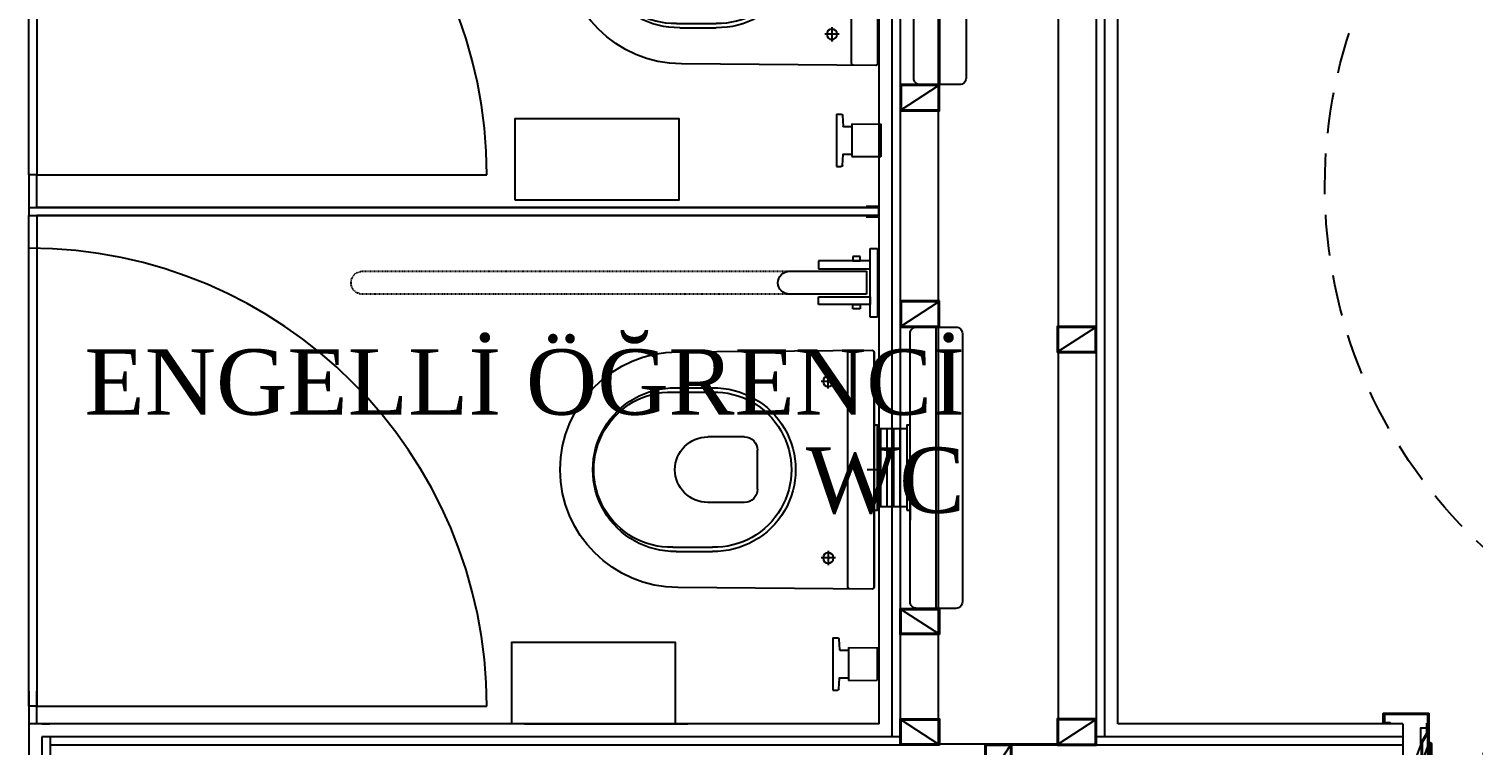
# Model space of a CAD drawing. Header units: millimetres. Extents: x -29311 to -3405, y 28913 to 42880.
# Drawn here: x -8966.5 to -8745.7, y 40933.6 to 41043 of the extents above; entities that cross this region are included whole.
import ezdxf

# ---------------------------------------------------------------- set-up
doc = ezdxf.new("R2010")
doc.units = ezdxf.units.MM
for name, pattern in [('( Hidden )', [0.375, 0.25, -0.125]), ('CENTER2', [1.125, 0.75, -0.125, 0.125, -0.125]), ('DASHED2', [0.375, 0.25, -0.125]), ('HIDDEN', [0.375, 0.25, -0.125])]:
    doc.linetypes.add(name, pattern=pattern)
for name, color, linetype in [('A-DUVAR-ALCIPAN', 9, 'Continuous'), ('A-DUVAR-ALCIPAN-CELIK', 144, 'Continuous'), ('A-DUVAR-TARAMA', 251, 'Continuous'), ('A-KAPI-AHSAP', 245, 'Continuous'), ('A-KAPI-AKSESUAR', 206, 'Continuous'), ('A-KAPI-METAL', 84, 'Continuous'), ('A-KAPI-PROFIL', 206, 'Continuous'), ('A-KAPLAMA-AHSAP', 34, 'Continuous'), ('A-KAPLAMA-SERAMIK', 31, 'Continuous'), ('A-SIVA-ALCIPAN', 247, 'Continuous'), ('A-TEFRIS-SABIT', 177, 'Continuous'), ('A-YAZI', 136, 'Continuous')]:
    doc.layers.add(name, color=color, linetype=linetype)
doc.layers.add('MB_TERFİS', color=253, linetype='Continuous', lineweight=20)
doc.styles.add('YAZ', font='times.ttf', dxfattribs={"height": 0.12})

# ---------------------------------------------------------------- blocks, each defined once
blk = doc.blocks.new('A$C7B0C6078')
for p, q in [((439.9, 361.7), (439.9, 3.3)), ((172.1, 301.2), (232.8, 301.2)), ((177.2, 307.5), (232.7, 307.5)), ((281.7, 232.5), (225.5, 232.5)), ((301.7, 212.5), (301.7, 152.5)), ((175.5, 182.5), (175.5, 182.5)), ((281.7, 132.5), (225.5, 132.5)), ((172.1, 63.8), (232.8, 63.8)), ((177.2, 57.5), (232.7, 57.5))]:
    blk.add_line(p, q)
at = {"color": 4, "linetype": 'CENTER2', "ltscale": 30}
for p, q in [((421, 317.5), (398.9, 317.5)), ((409.9, 306.4), (409.9, 328.6)), ((488.8, 182.5), (469.4, 182.5)), ((421, 47.5), (398.9, 47.5)), ((409.9, 58.6), (409.9, 36.4))]:
    blk.add_line(p, q, dxfattribs=at)
blk.add_lwpolyline([(480, 362, 0.416782), (477, 365), (180, 362.5, 1), (180, 2.5), (477, 0, 0.416585), (480, 3)], format="xyb", close=True)
for centre in [(409.9, 317.5), (409.9, 47.5)]:
    blk.add_circle(centre, 8)
for centre, radius, start, end in [((442.9, 361.7), 3, 90.4828, 180), ((174.9, 182.5), 125, 88.9853, 271.0147), ((169.9, 182.5), 118.7, 88.9853, 271.0147), ((234.9, 182.5), 125, 268.9853, 91.0147), ((234.9, 182.5), 118.7, 268.9853, 91.0147), ((225.5, 182.5), 50, 90, 180), ((281.7, 212.5), 20, 0, 90), ((225.5, 182.5), 50, 180, 270), ((281.7, 152.5), 20, 270, 0), ((442.9, 3.3), 3, 180, 269.5172)]:
    blk.add_arc(centre, radius, start, end)
blk = doc.blocks.new('engelli_bar')
for p, q in [((-2978.43, -757.43, 0), (-2978.43, -758.55, 0)), ((-2967.93, -757.43, 0), (-2978.43, -757.43, 0)), ((-2967.93, -758.55, 0), (-2967.93, -757.43, 0)), ((-2978.43, -758.55, 0), (-2967.93, -758.55, 0)), ((-2975.31, -758.55, 0), (-2976.52, -758.55, 0)), ((-2976.52, -758.55, 0), (-2976.52, -766.45, 0)), ((-2975.31, -766.45, 0), (-2975.31, -758.55, 0)), ((-2971.43, -759.1, 0), (-2974.93, -759.1, 0)), ((-2974.93, -759.1, 0), (-2974.93, -770.91, 0)), ((-2971.04, -758.55, 0), (-2969.83, -758.55, 0)), ((-2971.04, -766.45, 0), (-2971.04, -758.55, 0)), ((-2969.83, -758.55, 0), (-2969.83, -766.45, 0)), ((-2976.52, -760.08, 0), (-2977.18, -760.08, 0)), ((-2977.18, -760.08, 0), (-2977.18, -761.18, 0)), ((-2977.18, -761.18, 0), (-2976.52, -761.18, 0)), ((-2976.52, -761.18, 0), (-2976.52, -760.08, 0)), ((-2969.83, -760.08, 0), (-2969.17, -760.08, 0)), ((-2969.83, -761.18, 0), (-2969.83, -760.08, 0)), ((-2969.17, -761.18, 0), (-2969.83, -761.18, 0)), ((-2969.17, -760.08, 0), (-2969.17, -761.18, 0)), ((-2976.52, -766.45, 0), (-2975.31, -766.45, 0)), ((-2969.83, -766.45, 0), (-2971.04, -766.45, 0))]:
    blk.add_line(p, q)
at = {"color": 252, "linetype": 'DASHED2', "ltscale": 0.25}
for p, q in [((-2974.93, -770.91, 0), (-2974.93, -836.18, 0)), ((-2971.43, -836.18, 0), (-2971.43, -770.89, 0))]:
    blk.add_line(p, q, dxfattribs=at)
at = {"elevation": 0}
blk.add_lwpolyline([(-2971.43, -770.89), (-2971.43, -759.1)], dxfattribs=at)
for start, end in [(180, 270), (269.999, 0)]:
    blk.add_arc((-2973.18, -770.89, 0), 1.75, start, end)
at = {"color": 252, "linetype": 'DASHED2', "ltscale": 0.25}
for start, end in [(180, 270), (269.999, 0)]:
    blk.add_arc((-2973.18, -836.18, 0), 1.75, start, end, dxfattribs=at)
blk = doc.blocks.new('WC')
at = {"layer": 'A-TEFRIS-SABIT'}
for p, q in [((83781.92, 725.33), (83781.92, 733.33)), ((83781.92, 733.33), (83782.64, 733.31)), ((83782.83, 733.12), (83782.92, 731.48)), ((83782.95, 731.45), (83784.27, 731.43)), ((83784.27, 726.83), (83784.27, 731.83)), ((83784.27, 731.83), (83788.67, 731.79)), ((83788.73, 731.74), (83788.73, 726.91)), ((83782.83, 725.53), (83782.92, 727.17)), ((83782.95, 727.2), (83784.27, 727.22)), ((83784.27, 726.83), (83788.67, 726.86)), ((83781.92, 725.33), (83782.64, 725.34)), ((83788.21, 717.6), (83788.21, 681.65))]:
    blk.add_line(p, q, dxfattribs=at)
for points in [[(83732.79, 738.48), (83732.79, 725.98), (83757.79, 725.98), (83757.79, 738.48)], [(83788.21, 705.83), (83788.71, 705.83), (83788.71, 692.83), (83788.21, 692.83), (83788.21, 705.83)], [(83793.21, 705.83), (83793.71, 705.83), (83793.71, 692.83), (83793.21, 692.83), (83793.21, 705.83)]]:
    blk.add_lwpolyline(points, close=True, dxfattribs=at)
blk.add_lwpolyline([(83801.71, 678.83), (83801.71, 719.83, 0.414214), (83800.71, 720.83), (83794.71, 720.83, 0.414214), (83793.71, 719.83), (83793.71, 678.83, 0.414214), (83794.71, 677.83), (83800.71, 677.83, 0.414214)], format="xyb", close=True, dxfattribs=at)
blk.add_lwpolyline([(83801.71, 678.83), (83801.71, 719.83, 0.414214), (83800.71, 720.83), (83794.71, 720.83, 0.414214), (83793.71, 719.83), (83793.71, 678.83, 0.414214), (83794.71, 677.83), (83800.71, 677.83, 0.414214)], format="xyb", close=True, dxfattribs=at)
for points in [[(83797.71, 720.83), (83797.71, 677.83)], [(83793.71, 700.17), (83793.71, 707.33)], [(83788.21, 705.83), (83788.21, 692.83)], [(83788.21, 705.83), (83788.21, 692.83)], [(83793.21, 705.33), (83788.71, 705.33)], [(83789.21, 705.33), (83789.21, 693.33)], [(83790.21, 705.33), (83790.21, 693.33)], [(83791.21, 705.33), (83791.21, 693.33)], [(83792.21, 705.33), (83792.21, 693.33)], [(83788.71, 693.33), (83793.21, 693.33)]]:
    blk.add_lwpolyline(points, dxfattribs=at)
for centre, radius, start, end in [((83782.63, 733.11), 0.2, 3.0835, 89), ((83782.95, 731.48), 0.03, 183.0835, 269), ((83788.68, 731.74), 0.05, 0, 89.5), ((83782.95, 727.17), 0.03, 91, 176.9165), ((83788.68, 726.91), 0.05, 270.5, 360), ((83782.63, 725.54), 0.2, 271, 356.9165)]:
    blk.add_arc(centre, radius, start, end, dxfattribs=at)
at = {"layer": 'A-TEFRIS-SABIT', "xscale": 0.1, "yscale": 0.1, "zscale": 0.1}
blk.add_blockref('A$C7B0C6078', (83740.21, 681.38), dxfattribs=at)
at = {"layer": 'A-TEFRIS-SABIT', "rotation": 270}
blk.add_blockref('engelli_bar', (84546.15, -2302.12, 0), dxfattribs=at)
blk = doc.blocks.new('ISLAK ACIM')
at = {"layer": 'A-TEFRIS-SABIT'}
for p, q in [((82787.45, 16223.07), (82787.45, 16259.02)), ((82786.95, 16208.93), (82786.95, 16213.76)), ((82791.4, 16213.85), (82787, 16213.81)), ((82791.4, 16213.85), (82791.4, 16208.85)), ((82792.83, 16215.14), (82792.74, 16213.5)), ((82793.74, 16215.35), (82793.03, 16215.33)), ((82793.74, 16215.35), (82793.74, 16207.35)), ((82792.71, 16213.47), (82791.4, 16213.45)), ((82792.71, 16209.22), (82791.4, 16209.24)), ((82792.83, 16207.55), (82792.74, 16209.19)), ((82791.4, 16208.85), (82787, 16208.88)), ((82793.74, 16207.35), (82793.03, 16207.36))]:
    blk.add_line(p, q, dxfattribs=at)
blk.add_lwpolyline([(82773.95, 16261.85), (82773.95, 16220.85, 0.414214), (82774.95, 16219.85), (82780.95, 16219.85, 0.414214), (82781.95, 16220.85), (82781.95, 16261.85, 0.414214), (82780.95, 16262.85), (82774.95, 16262.85, 0.414214)], format="xyb", close=True, dxfattribs=at)
blk.add_lwpolyline([(82773.95, 16261.85), (82773.95, 16220.85, 0.414214), (82774.95, 16219.85), (82780.95, 16219.85, 0.414214), (82781.95, 16220.85), (82781.95, 16261.85, 0.414214), (82780.95, 16262.85), (82774.95, 16262.85, 0.414214)], format="xyb", close=True, dxfattribs=at)
for points in [[(82777.95, 16219.85), (82777.95, 16262.85)], [(82786.95, 16247.35), (82782.45, 16247.35)], [(82783.45, 16235.35), (82783.45, 16247.35)], [(82784.45, 16235.35), (82784.45, 16247.35)], [(82785.45, 16235.35), (82785.45, 16247.35)], [(82786.45, 16235.35), (82786.45, 16247.35)], [(82787.45, 16234.85), (82787.45, 16247.85)], [(82787.45, 16234.85), (82787.45, 16247.85)], [(82781.95, 16240.5), (82781.95, 16233.35)], [(82782.45, 16235.35), (82786.95, 16235.35)]]:
    blk.add_lwpolyline(points, dxfattribs=at)
for points in [[(82782.45, 16234.85), (82781.95, 16234.85), (82781.95, 16247.85), (82782.45, 16247.85), (82782.45, 16234.85)], [(82787.45, 16234.85), (82786.95, 16234.85), (82786.95, 16247.85), (82787.45, 16247.85), (82787.45, 16234.85)], [(82842.88, 16202.2), (82842.88, 16214.7), (82817.88, 16214.7), (82817.88, 16202.2)]]:
    blk.add_lwpolyline(points, close=True, dxfattribs=at)
for centre, radius, start, end in [((82787, 16213.76), 0.05, 90.5, 180), ((82793.03, 16215.13), 0.2, 91, 176.9165), ((82792.71, 16213.5), 0.03, 271, 356.9165), ((82792.71, 16209.19), 0.03, 3.0835, 89), ((82787, 16208.93), 0.05, 180, 269.5), ((82793.03, 16207.56), 0.2, 183.0835, 269)]:
    blk.add_arc(centre, radius, start, end, dxfattribs=at)
at = {"layer": 'A-TEFRIS-SABIT', "xscale": 0.1, "yscale": 0.1, "zscale": 0.1, "rotation": 180}
blk.add_blockref('A$C7B0C6078', (82835.45, 16259.3), dxfattribs=at)
blk = doc.blocks.new('A$C1989330F')
at = {"layer": 'A-KAPI-AKSESUAR'}
blk.add_lwpolyline([(27.5, 0), (-27.5, 0), (-27.5, -8), (27.5, -8)], close=True, dxfattribs=at)
blk.add_lwpolyline([(-125, -45), (-20, -45, 0.414214), (-10, -35), (-10, -8), (10, -8), (10, -32, -0.414214), (-23, -65), (-125, -65)], format="xyb", close=True, dxfattribs=at)
blk = doc.blocks.new('*U511')
at = {"ltscale": 12}
h = blk.add_hatch(dxfattribs=at)
h.set_pattern_fill('ANSI31', color=8, scale=5, angle=45)
h.set_pattern_definition([(90, (47.96, 20), (-15.875, 3e-15), [])])
h.paths.add_polyline_path([(1004, -130), (44, -130), (44, -160), (1004, -160)])
at = {"color": 8, "linetype": 'HIDDEN', "ltscale": 50}
blk.add_lwpolyline([(12.6, -176.2), (12.6, -1188.5, 0.417281), (1024.9, -165.6)], format="xyb", dxfattribs=at)
at = {"layer": 'A-KAPI-AHSAP'}
for points in [[(44, -165), (34, -165), (34, -148), (34, -148), (34, -125), (44, -125), (44, -165)], [(44, -125), (1004, -125)], [(1004, -165), (1004, -125), (1014, -125), (1014, -165), (1014, -165), (1014, -165), (1004, -165)], [(1004, -165), (44, -165)]]:
    blk.add_lwpolyline(points, dxfattribs=at)
blk.add_lwpolyline([(1004, -130), (44, -130), (44, -160), (1004, -160)], close=True, dxfattribs=at)
at = {"layer": 'A-KAPI-AKSESUAR'}
for radius in [10, 5, 4]:
    blk.add_circle((12, -175), radius, dxfattribs=at)
at = {"layer": 'A-KAPI-METAL'}
for points in [[(-29, -21.2), (39, -21.2, -0.414214), (40, -22.2), (40, -95.9), (38, -95.9), (38, -23.7, 0.414214), (37.5, -23.2), (-27.5, -23.2, 0.414214), (-28, -23.7), (-28, -35.2, 0.414214), (-27.5, -35.7), (-20, -35.7), (-20, -37.7), (-29, -37.7, -0.414214), (-30, -36.7), (-30, -22.2, -0.414214)], [(1077, -21.2), (1009, -21.2, 0.414214), (1008, -22.2), (1008, -95.9), (1010, -95.9), (1010, -23.7, -0.414214), (1010.5, -23.2), (1075.5, -23.2, -0.414214), (1076, -23.7), (1076, -35.2, -0.414214), (1075.5, -35.7), (1068, -35.7), (1068, -37.7), (1077, -37.7, 0.414214), (1078, -36.7), (1078, -22.2, 0.414214)], [(-30, -151, -0.414214), (-29, -150), (-20, -150), (-20, -152), (-27.5, -152, 0.414214), (-28, -152.5), (-28, -162.5, 0.414214), (-27.5, -163), (26.5, -163, 0.414214), (27, -162.5), (27, -105, -0.414214), (28.2, -104), (41, -104, -0.414154), (42, -105), (42, -119.5), (42, -82.6), (42, -68.4), (42, -82.6), (40, -82.6), (40, -68.4, -1), (44, -68.4), (44, -119.8, -0.934642), (40, -119.5), (40, -106.5, 0.414214), (39.5, -106), (29.5, -106, 0.414214), (29, -106.5), (29, -164, -0.414214), (28, -165), (-29, -165, -0.414214), (-30, -164)], [(1078, -151, 0.414214), (1077, -150), (1068, -150), (1068, -152), (1075.5, -152, -0.414214), (1076, -152.5), (1076, -162.5, -0.414214), (1075.5, -163), (1021.5, -163, -0.414214), (1021, -162.5), (1021, -104, 0.414214), (1019.7, -103), (1007, -103, 0.414154), (1006, -104), (1005.9, -119.5), (1006, -82.6), (1006, -68.4), (1006, -82.6), (1008, -82.6), (1008, -68.4, 1), (1004, -68.4), (1004, -119.8, 0.938583), (1007.9, -119.5), (1008, -105.5, -0.414214), (1008.5, -105), (1018.4, -105, -0.414214), (1019, -105.5), (1019, -164, 0.414214), (1020, -165), (1077, -165, 0.414214), (1078, -164)]]:
    blk.add_lwpolyline(points, format="xyb", close=True, dxfattribs=at)
at = {"layer": 'A-KAPI-PROFIL'}
for points in [[(16.5, -100.9), (27.5, -70.4), (27.5, -36.5), (37.5, -36.5), (37.5, -72.2), (25.9, -104.3), (25.9, -163), (16.5, -163)], [(1031.5, -100.9), (1020.5, -70.4), (1020.5, -43.8), (1010.5, -43.8), (1010.5, -72.2), (1022.1, -104.3), (1022.1, -163), (1031.5, -163)]]:
    blk.add_lwpolyline(points, close=True, dxfattribs=at)
for points in [[(36.5, -36.8), (37.5, -36.8), (37.5, -52.5), (29.6, -66.1), (29.6, -89.8), (36.6, -89.8), (36.6, -90.8), (28.6, -90.8), (28.6, -65.8), (36.5, -52.2), (36.5, -36.8)], [(1011.5, -36.8), (1010.5, -36.8), (1010.5, -52.5), (1018.3, -66.1), (1018.3, -89.8), (1011.3, -89.8), (1011.3, -90.8), (1019.3, -90.8), (1019.3, -65.8), (1011.5, -52.2), (1011.5, -36.8)]]:
    blk.add_lwpolyline(points, dxfattribs=at)
at = {"layer": 'A-KAPI-PROFIL', "color": 8}
for points in [[(39.7, -111.2, 0.414214), (37.7, -109.2), (31.3, -109.2, 0.414214), (29.3, -111.2), (29.3, -122, 0.414214), (31.3, -124), (45.3, -124, 0.414214), (46.3, -123), (46.3, -120, 1), (44.3, -120), (44.3, -121.5), (39.7, -121.5)], [(1018.7, -111.2, 0.414214), (1016.7, -109.2), (1010.2, -109.2, 0.414214), (1008.2, -111.2), (1008.2, -121.5), (1003.7, -121.5), (1003.7, -120, 1), (1001.7, -120), (1001.7, -123, 0.414214), (1002.7, -124), (1014, -124), (1016.7, -124, 0.414214), (1018.7, -122)]]:
    blk.add_lwpolyline(points, format="xyb", close=True, dxfattribs=at)
at = {"layer": 'DEFPOINTS', "linetype": 'ByBlock', "ltscale": 12}
for p, q in [((0, -37.7), (0, -150)), ((1048, -37.7), (1048, -125))]:
    blk.add_line(p, q, dxfattribs=at)
at = {"ltscale": 12, "xscale": -1, "rotation": 180}
blk.add_blockref('A$C1989330F', (916, -125), dxfattribs=at)
at = {"ltscale": 12}
blk.add_blockref('A$C1989330F', (916, -165), dxfattribs=at)
blk = doc.blocks.new('40 60')
at = {"layer": 'A-DUVAR-ALCIPAN-CELIK'}
for points in [[(82132.16, 6001.66), (82132.16, 6007.66), (82128.16, 6007.66), (82128.16, 6001.66)], [(82132.01, 6001.81), (82132.01, 6007.51), (82128.31, 6007.51), (82128.31, 6001.81)]]:
    blk.add_lwpolyline(points, close=True, dxfattribs=at)
blk.add_lwpolyline([(82128.31, 6007.51), (82132.01, 6001.81)], dxfattribs=at)

msp = doc.modelspace()

# ---------------------------------------------------------------- hatches: boundary and pattern name
at = {"layer": 'A-TEFRIS-SABIT'}
h = msp.add_hatch(color=256, dxfattribs=at)
h.dxf.hatch_style = 1
h.paths.add_polyline_path([(-8836.71, 41014.52), (-8838.51, 41014.52), (-8838.51, 41014.32), (-8836.51, 41014.32), (-8836.51, 41015.92), (-8838.51, 41015.92), (-8838.51, 41015.72), (-8836.71, 41015.72)])
h = msp.add_hatch(color=256, dxfattribs=at)
h.dxf.hatch_style = 1
h.paths.add_polyline_path([(-8836.71, 41015.72), (-8838.51, 41015.72), (-8838.51, 41015.92), (-8836.51, 41015.92), (-8836.51, 41014.32), (-8838.51, 41014.32), (-8838.51, 41014.52), (-8836.71, 41014.52)])

# ---------------------------------------------------------------- linework, layer by layer
at = {"layer": 'A-DUVAR-ALCIPAN'}
for p, q in [((-8834.51, 40934.82), (-8834.51, 41187.83)), ((-8833.26, 40933.57), (-8833.26, 41187.88)), ((-8803.26, 40933.57), (-8803.26, 41180.88)), ((-8802.01, 40934.82), (-8802.01, 41179.63))]:
    msp.add_line(p, q, dxfattribs=at)
for points in [[(-8964.51, 40934.82), (-8964.51, 40926.32)], [(-8833.26, 40934.82), (-8964.51, 40934.82)], [(-8963.26, 40934.82), (-8963.26, 40926.32)], [(-8833.26, 40933.57), (-8963.26, 40933.57)], [(-8756.44, 40933.57), (-8816.28, 40933.57)], [(-8756.44, 40934.82), (-8803.26, 40934.82)]]:
    msp.add_lwpolyline(points, dxfattribs=at)
at = {"layer": 'A-DUVAR-ALCIPAN-CELIK'}
msp.add_lwpolyline([(-8827.41, 41187.34), (-8809.14, 41187.34), (-8809.14, 40933.72), (-8827.41, 40933.72)], close=True, dxfattribs=at)
at = {"layer": 'A-DUVAR-TARAMA', "linetype": '( Hidden )', "ltscale": 25}
msp.add_circle((-8693.35, 41019.03), 75, dxfattribs=at)
at = {"layer": 'A-KAPLAMA-AHSAP'}
for p, q in [((-8965.91, 41020.72), (-8966.51, 41020.72)), ((-8966.51, 41020.72), (-8966.51, 41014.52)), ((-8965.31, 41015.72), (-8965.31, 41020.72)), ((-8966.51, 41015.72), (-8836.71, 41015.72)), ((-8836.71, 41015.72), (-8965.31, 41015.72)), ((-8966.51, 41014.52), (-8836.71, 41014.52)), ((-8836.71, 41014.52), (-8965.31, 41014.52)), ((-8966.51, 40941.82), (-8966.51, 40936.82)), ((-8965.31, 40936.82), (-8965.31, 40941.82)), ((-8965.76, 40939.52), (-8966.36, 40939.52))]:
    msp.add_line(p, q, dxfattribs=at)
for points in [[(-8965.31, 41020.72), (-8966.51, 41020.72), (-8966.51, 41095.72), (-8965.31, 41095.72)], [(-8965.31, 40939.52), (-8966.51, 40939.52), (-8966.51, 41014.52), (-8965.31, 41014.52)]]:
    msp.add_lwpolyline(points, close=True, dxfattribs=at)
for points in [[(-8965.31, 41020.72), (-8896.51, 41020.72)], [(-8965.31, 40939.52), (-8896.51, 40939.52)]]:
    msp.add_lwpolyline(points, dxfattribs=at)
for centre in [(-8966.51, 41020.72), (-8966.51, 40939.52)]:
    msp.add_arc(centre, 70, 0, 90, dxfattribs=at)
at = {"layer": 'A-KAPLAMA-SERAMIK', "ltscale": 0.1}
for p, q in [((-8836.51, 40936.82), (-8836.51, 41183.36)), ((-8800.01, 40936.82), (-8800.01, 41177.63))]:
    msp.add_line(p, q, dxfattribs=at)
for points in [[(-8966.51, 40936.82), (-8966.51, 40924.32)], [(-8836.51, 40936.82), (-8966.51, 40936.82)], [(-8756.44, 40936.82), (-8800.01, 40936.82)]]:
    msp.add_lwpolyline(points, dxfattribs=at)
at = {"layer": 'A-SIVA-ALCIPAN'}
msp.add_lwpolyline([(-8756.44, 40936.82), (-8756.44, 40925.57)], dxfattribs=at)
at = {"layer": 'A-TEFRIS-SABIT'}
for p, q in [((-8836.51, 41015.92), (-8838.51, 41015.92)), ((-8838.51, 41015.92), (-8836.51, 41015.92)), ((-8838.51, 41015.72), (-8836.71, 41015.72)), ((-8836.71, 41015.72), (-8838.51, 41015.72)), ((-8836.71, 41014.52), (-8838.51, 41014.52)), ((-8838.51, 41014.52), (-8836.71, 41014.52)), ((-8838.51, 41014.32), (-8836.51, 41014.32)), ((-8836.51, 41014.32), (-8838.51, 41014.32)), ((-8964.51, 40936.82), (-8963.31, 40936.82)), ((-8890.75, 40936.82), (-8865.75, 40936.82))]:
    msp.add_line(p, q, dxfattribs=at)

# ---------------------------------------------------------------- block references
at = {"layer": 'A-DUVAR-ALCIPAN-CELIK'}
for p, rotation in [((-2825.61, -41097.64), 90), ((-2825.61, -41130.69), 90), ((-14810.94, 123125.73), 270), ((-14810.94, 123065.73), 270)]:
    msp.add_blockref('40 60', p, dxfattribs=dict(at, rotation=rotation))
at = {"layer": 'A-DUVAR-ALCIPAN-CELIK', "xscale": -1}
for p, rotation in [((-2825.61, 123082.63), 90), ((-2825.61, 123065.73), 90), ((-90948.44, 46935.38), 180)]:
    msp.add_blockref('40 60', p, dxfattribs=dict(at, rotation=rotation))
at = {"layer": 'A-KAPI-AHSAP', "xscale": -0.1, "yscale": 0.1, "zscale": 0.1}
msp.add_blockref('*U511', (-8651.63, 40940.59), dxfattribs=at)
at = {"layer": 'A-TEFRIS-SABIT', "extrusion": (0, 0, -1), "zscale": -1}
msp.add_blockref('ISLAK ACIM', (-73950.74, 24814.67), dxfattribs=at)
at = {"layer": 'MB_TERFİS', "extrusion": (0, 0, -1), "zscale": -1, "rotation": 180}
msp.add_blockref('WC', (92625.48, 41675.3), dxfattribs=at)

# ---------------------------------------------------------------- texts
at = {"layer": 'A-YAZI', "insert": (-8823.38, 40994.08), "char_height": 10, "width": 175.9417, "attachment_point": 3, "line_spacing_factor": 0.9, "style": 'YAZ'}
msp.add_mtext('\\pi-30,l40,t40;ENGELLİ ÖĞRENCİ \\PWC', dxfattribs=at)

doc.saveas('drawing.dxf')
